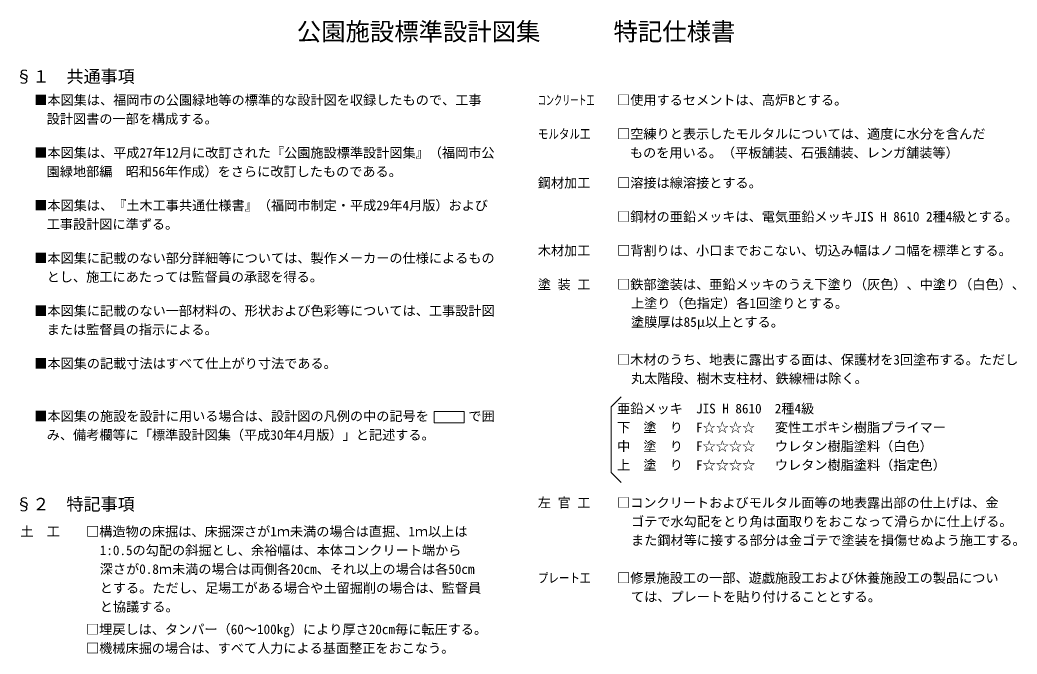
# Model space of a CAD drawing. Units: millimetres, scale not verified. Extents: x 308 to 2958, y 3052 to 4737.
import ezdxf
from ezdxf.enums import TextEntityAlignment as Align

# ---------------------------------------------------------------- set-up
doc = ezdxf.new("R2010")
doc.units = ezdxf.units.MM
doc.header["$LTSCALE"] = 10
doc.layers.add('_0-0_', color=7, linetype='Continuous', lineweight=13)
doc.styles.add('ＭＳ ゴシック', font='')
doc.styles.get('ＭＳ ゴシック').set_extended_font_data('MS Gothic')

msp = doc.modelspace()

# ---------------------------------------------------------------- linework, layer by layer
at = {"layer": '_0-0_'}
msp.add_lwpolyline([(1905.98, 3735.61), (1879.14, 3708.78), (1879.14, 3534.45), (1905.98, 3507.62)], dxfattribs=at)
msp.add_lwpolyline([(1489.24, 3696.56), (1489.24, 3666.56), (1409.24, 3666.56), (1409.24, 3696.56)], close=True, dxfattribs=at)

# ---------------------------------------------------------------- texts
at = {"layer": '_0-0_', "style": 'ＭＳ ゴシック'}
for s, height, p in [('公園施設標準設計図集\u3000\u3000\u3000特記仕様書', 47.47, (1626.78, 4706.17)), ('§１  共通事項', 33.23, (454.69, 4586.94)), ('§２  特記事項', 33.23, (454.69, 3450.32))]:
    msp.add_text(s, height=height, dxfattribs=at).set_placement(p, align=Align.MIDDLE_CENTER)
for s, p in [('■本図集は、福岡市の公園緑地等の標準的な設計図を収録したもので、工事', (346.24, 4503.78)), ('□使用するセメントは、高炉Bとする。', (1895.26, 4503.78)), ('設計図書の一部を構成する。', (379.38, 4453.78)), ('□空練りと表示したモルタルについては、適度に水分を含んだ', (1895.26, 4413.78)), ('■本図集は、平成27年12月に改訂された『公園施設標準設計図集』（福岡市公', (346.24, 4363.78)), ('ものを用いる。（平板舗装、石張舗装、レンガ舗装等）', (1929.3, 4363.78)), ('園緑地部編\u3000昭和56年作成）をさらに改訂したものである。', (379.38, 4313.78)), ('鋼材加工', (1684.62, 4283.78)), ('□溶接は線溶接とする。', (1895.26, 4283.78)), ('■本図集は、『土木工事共通仕様書』（福岡市制定・平成29年4月版）および', (346.24, 4223.78)), ('□鋼材の亜鉛メッキは、電気亜鉛メッキJIS H 8610 2種4級とする。', (1895.26, 4193.78)), ('工事設計図に準ずる。', (379.38, 4173.78)), ('木材加工', (1684.62, 4103.78)), ('□背割りは、小口までおこない、切込み幅はノコ幅を標準とする。', (1895.26, 4103.78)), ('■本図集に記載のない部分詳細等については、製作メーカーの仕様によるもの', (346.24, 4083.78)), ('とし、施工にあたっては監督員の承認を得る。', (379.38, 4033.78)), ('塗 装 工', (1684.62, 4013.78)), ('□鉄部塗装は、亜鉛メッキのうえ下塗り（灰色）、中塗り（白色）、', (1895.26, 4013.78)), ('■本図集に記載のない一部材料の、形状および色彩等については、工事設計図', (346.24, 3943.78)), ('上塗り（色指定）各1回塗りとする。', (1932.23, 3963.78)), ('塗膜厚は85μ以上とする。', (1932.23, 3913.78)), ('または監督員の指示による。', (379.38, 3893.78)), ('□木材のうち、地表に露出する面は、保護材を3回塗布する。ただし', (1895.26, 3813.78)), ('■本図集の記載寸法はすべて仕上がり寸法である。', (346.24, 3803.78)), ('丸太階段、樹木支柱材、鉄線柵は除く。', (1932.23, 3763.78)), ('亜鉛メッキ\u3000JIS H 8610  2種4級', (1895.26, 3683.78)), ('■本図集の施設を設計に用いる場合は、設計図の凡例の中の記号を\u3000\u3000\u3000で囲', (346.24, 3663.78)), ('下\u3000塗\u3000り\u3000F☆☆☆☆   変性エポキシ樹脂プライマー', (1895.26, 3633.78)), ('み、備考欄等に「標準設計図集（平成30年4月版）」と記述する。', (379.38, 3613.78)), ('中\u3000塗\u3000り\u3000F☆☆☆☆   ウレタン樹脂塗料（白色）', (1895.26, 3583.78)), ('上\u3000塗\u3000り\u3000F☆☆☆☆   ウレタン樹脂塗料（指定色）', (1895.26, 3533.78)), ('左 官 工', (1684.62, 3433.78)), ('□コンクリートおよびモルタル面等の地表露出部の仕上げは、金', (1895.26, 3433.78)), ('ゴテで水勾配をとり角は面取りをおこなって滑らかに仕上げる。', (1932.23, 3383.78)), ('土\u3000工    □構造物の床掘は、床掘深さが1ｍ未満の場合は直掘、1ｍ以上は', (309.44, 3357.16)), ('また鋼材等に接する部分は金ゴテで塗装を損傷せぬよう施工する。', (1932.23, 3333.78)), ('1:0.5の勾配の斜掘とし、余裕幅は、本体コンクリート端から', (520.31, 3307.16)), ('深さが0.8ｍ未満の場合は両側各20㎝、それ以上の場合は各50㎝', (520.31, 3257.16)), ('□修景施設工の一部、遊戯施設工および休養施設工の製品につい', (1895.26, 3233.78)), ('とする。ただし、足場工がある場合や土留掘削の場合は、監督員', (520.31, 3207.16)), ('ては、プレートを貼り付けることとする。', (1932.23, 3183.78)), ('と協議する。', (520.31, 3157.16)), ('   \u3000     □埋戻しは、タンパー（60～100㎏）により厚さ20㎝毎に転圧する。', (309.44, 3097.16)), ('   \u3000     □機械床掘の場合は、すべて人力による基面整正をおこなう。', (309.44, 3047.16))]:
    msp.add_text(s, height=25.63, dxfattribs=at).set_placement(p, align=Align.BOTTOM_LEFT)
for s, width, p in [('コンクリート工', 0.6, (1684.62, 4503.78)), ('モルタル工', 0.8, (1684.62, 4413.78)), ('プレート工', 0.8, (1684.62, 3233.78))]:
    msp.add_text(s, height=25.63, dxfattribs=dict(at, width=width)).set_placement(p, align=Align.BOTTOM_LEFT)

doc.saveas('drawing.dxf')
